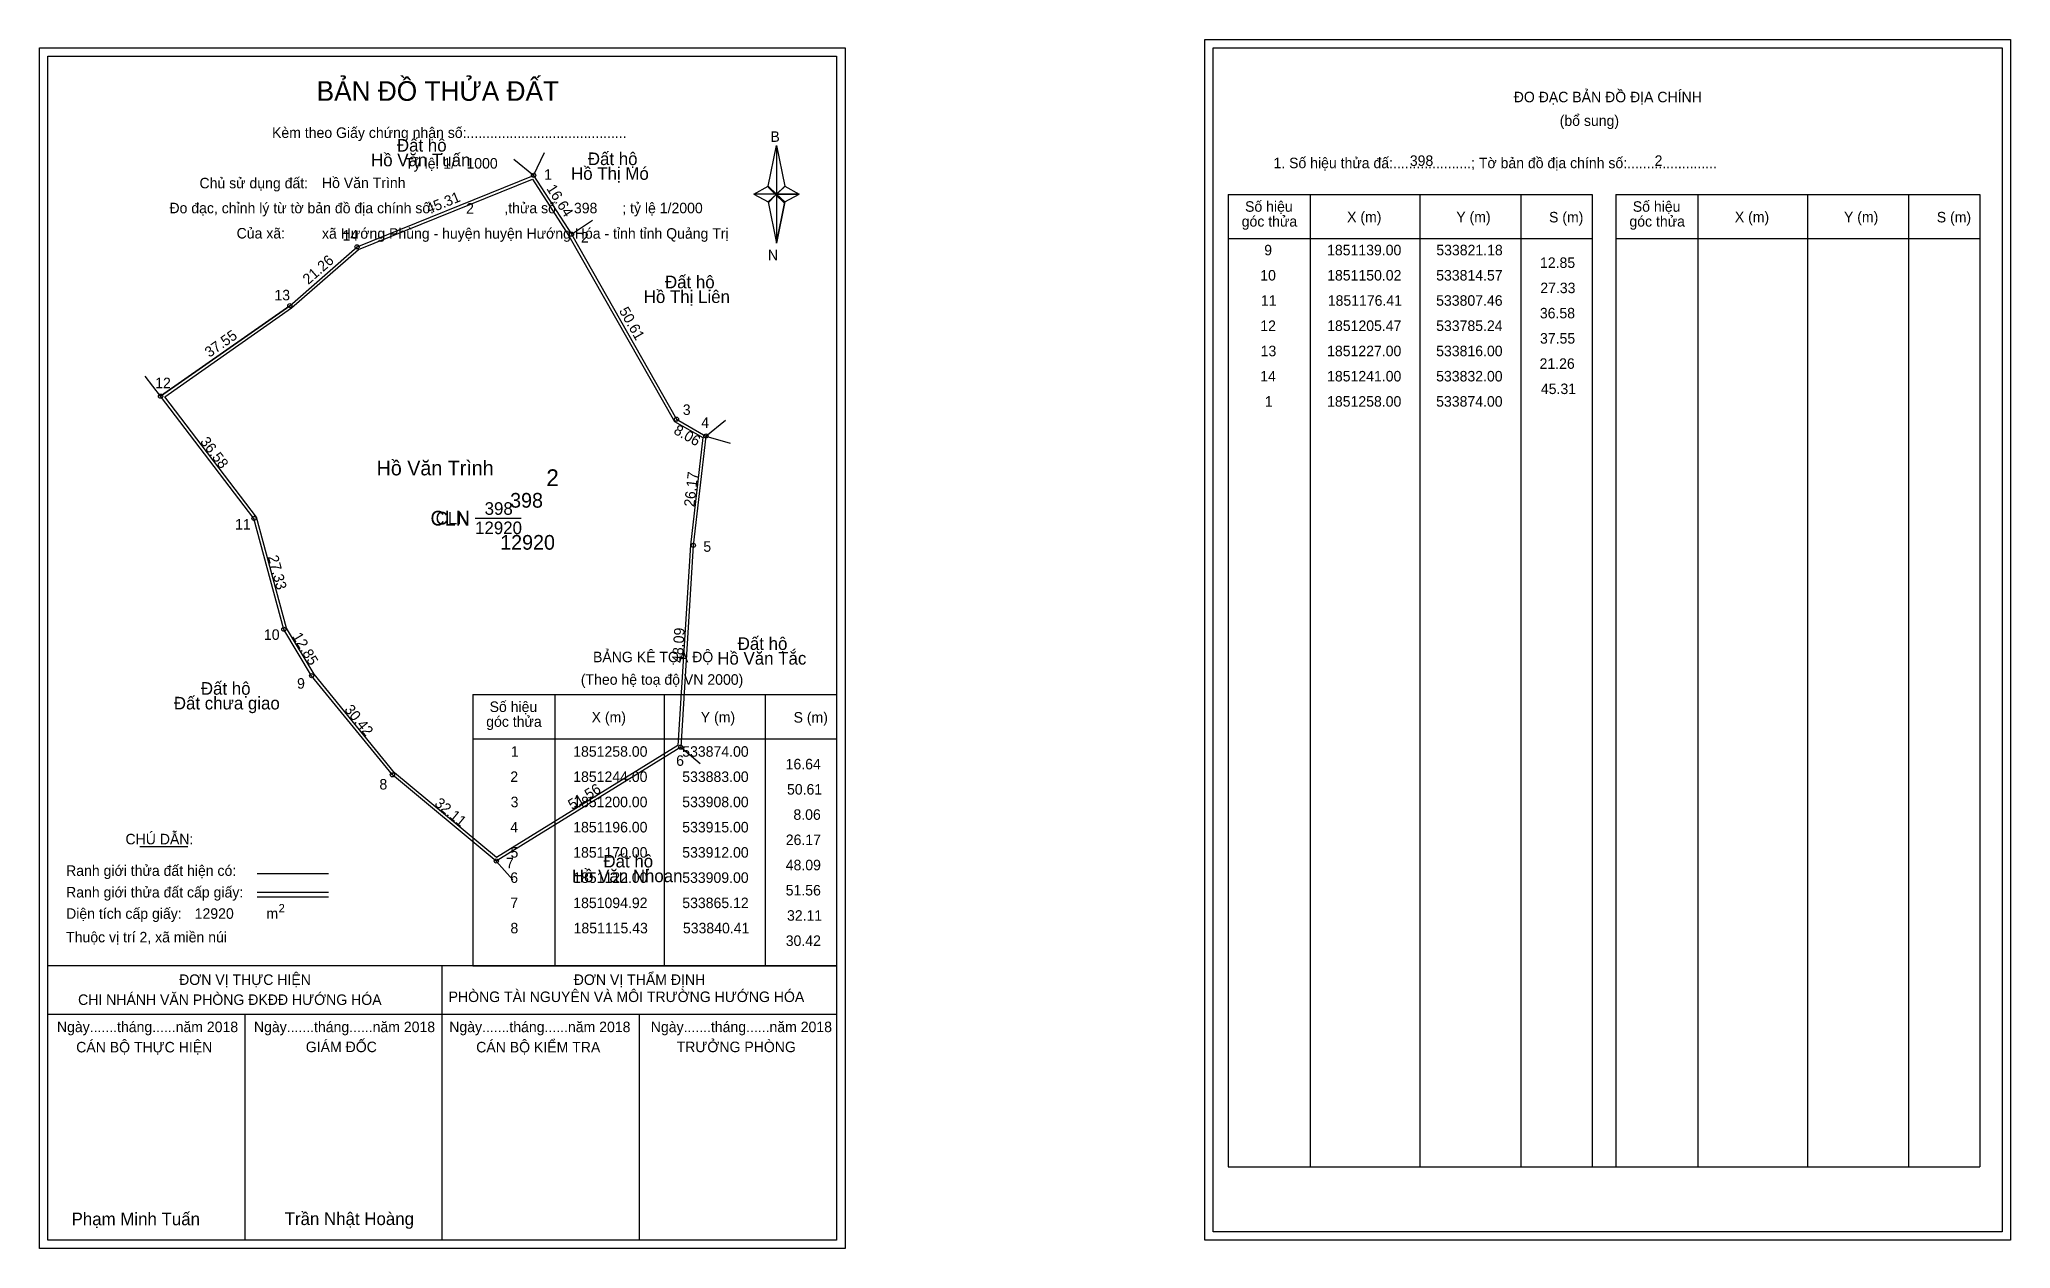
# Model space of a CAD drawing. Extents: x 533756 to 534225, y 1851003 to 1851290.
import ezdxf

# ---------------------------------------------------------------- set-up
doc = ezdxf.new("R2010")
doc.units = 0
for name, color, linetype in [('Level 1', 7, 'Continuous'), ('Level 10', 7, 'Continuous'), ('Level 11', 7, 'Continuous'), ('Level 13', 7, 'Continuous'), ('Level 2', 7, 'Continuous'), ('Level 27', 7, 'Continuous'), ('Level 3', 7, 'Continuous'), ('Level 36', 7, 'Continuous'), ('Level 4', 7, 'Continuous'), ('Level 49', 7, 'Continuous'), ('Level 5', 7, 'Continuous'), ('Level 53', 7, 'Continuous'), ('Level 55', 7, 'Continuous'), ('Level 6', 7, 'Continuous'), ('Level 63', 7, 'Continuous'), ('Level 7', 7, 'Continuous'), ('Level 9', 7, 'Continuous')]:
    doc.layers.add(name, color=color, linetype=linetype)

msp = doc.modelspace()

# ---------------------------------------------------------------- linework, layer by layer
at = {"layer": 'Level 1'}
for p, q in [((533758.42, 1851286.32), (533758.42, 1851286.32)), ((534035.74, 1851288.32), (534035.74, 1851288.32)), ((533929.84, 1851255.44), (533931.81, 1851265.08)), ((533931.81, 1851265.08), (533931.81, 1851253.56)), ((533931.81, 1851265.08), (533933.77, 1851255.44)), ((533926.39, 1851253.56), (533929.84, 1851255.44)), ((533929.84, 1851255.44), (533931.81, 1851253.56)), ((533931.66, 1851253.34), (533929.84, 1851255.22)), ((533931.81, 1851253.56), (533929.84, 1851251.72)), ((533931.66, 1851253.34), (533929.84, 1851251.5)), ((533929.84, 1851251.5), (533931.66, 1851253.34)), ((533933.63, 1851255.22), (533931.66, 1851253.34)), ((533931.66, 1851253.34), (533933.63, 1851255.22)), ((533933.63, 1851251.5), (533931.66, 1851253.34)), ((533933.77, 1851255.44), (533931.81, 1851253.56)), ((533931.81, 1851253.56), (533931.81, 1851241.86)), ((533931.81, 1851253.56), (533937.22, 1851253.56)), ((533931.81, 1851253.56), (533933.77, 1851251.72)), ((533933.77, 1851251.72), (533937.22, 1851253.56)), ((534039.27, 1851253.47), (534125.87, 1851253.47)), ((534058.86, 1851022.2), (534058.86, 1851253.47)), ((534084.93, 1851022.2), (534084.93, 1851253.47)), ((534108.91, 1851253.47), (534108.91, 1851022.2)), ((534125.87, 1851253.47), (534125.87, 1851022.2)), ((534131.53, 1851253.47), (534218.13, 1851253.47)), ((534151.12, 1851022.2), (534151.12, 1851253.47)), ((534177.19, 1851022.2), (534177.19, 1851253.47)), ((534201.16, 1851253.47), (534201.16, 1851022.2)), ((534218.13, 1851253.47), (534218.13, 1851022.2)), ((533929.84, 1851251.72), (533931.81, 1851241.86)), ((533933.77, 1851251.72), (533931.81, 1851241.86)), ((534039.27, 1851242.94), (534125.87, 1851242.94)), ((534131.53, 1851242.94), (534218.13, 1851242.94)), ((533859.51, 1851134.5), (533946.11, 1851134.5)), ((533879.1, 1851069.97), (533879.1, 1851134.5)), ((533905.17, 1851069.97), (533905.17, 1851134.5)), ((533929.14, 1851134.5), (533929.14, 1851069.97)), ((533859.51, 1851123.97), (533946.11, 1851123.97)), ((533780.33, 1851098.39), (533791.74, 1851098.39)), ((533808.2, 1851091.98), (533825.21, 1851091.98)), ((533808.2, 1851087.54), (533825.21, 1851087.54)), ((533808.2, 1851086.44), (533825.21, 1851086.44)), ((533865.24, 1851069.97), (533758.41, 1851069.97)), ((533946.11, 1851069.97), (533841.27, 1851069.97)), ((533852.26, 1851004.75), (533852.26, 1851069.97)), ((533859.51, 1851069.97), (533946.11, 1851069.97)), ((533946.11, 1851058.42), (533758.41, 1851058.42)), ((533805.34, 1851004.75), (533805.34, 1851058.42)), ((533899.19, 1851004.75), (533899.19, 1851058.42)), ((534039.27, 1851022.2), (534218.13, 1851022.2)), ((533946.11, 1851004.75), (533946.11, 1851004.75)), ((534223.44, 1851006.75), (534223.44, 1851006.75))]:
    msp.add_line(p, q, dxfattribs=at)
for points in [[(533929.84, 1851255.44), (533931.81, 1851265.08), (533931.81, 1851253.56)], [(533926.39, 1851253.56), (533929.84, 1851251.72), (533931.81, 1851253.56)], [(533931.81, 1851253.56), (533933.77, 1851255.44), (533937.22, 1851253.56)], [(533931.81, 1851253.56), (533931.81, 1851241.86), (533933.77, 1851251.72)]]:
    msp.add_lwpolyline(points, close=True, dxfattribs=at)
at = {"layer": 'Level 10'}
for p, q in [((533816, 1851227), (533785.24, 1851205.47)), ((533814.57, 1851150.02), (533807.46, 1851176.41))]:
    msp.add_line(p, q, dxfattribs=at)
for points in [[(533874, 1851258), (533883, 1851244), (533908, 1851200), (533915, 1851196), (533912, 1851170), (533909, 1851122), (533865.12, 1851094.92), (533840.41, 1851115.43), (533821.18, 1851139), (533814.57, 1851150.02), (533807.46, 1851176.41), (533785.24, 1851205.47), (533816, 1851227), (533832, 1851241)], [(533873.72, 1851257.13), (533882.4, 1851243.64), (533907.49, 1851199.49), (533914.25, 1851195.62), (533911.3, 1851170.06), (533908.32, 1851122.41), (533865.18, 1851095.78), (533840.91, 1851115.93), (533821.75, 1851139.4), (533815.22, 1851150.3), (533808.1, 1851176.73), (533786.24, 1851205.32), (533816.43, 1851226.45), (533832.37, 1851240.4)]]:
    msp.add_lwpolyline(points, close=True, dxfattribs=at)
at = {"layer": 'Level 11'}
for centre in [(533874, 1851258), (533874, 1851258), (533883, 1851244), (533832, 1851241), (533816, 1851227), (533785.24, 1851205.47), (533908, 1851200), (533915, 1851196), (533807.46, 1851176.41), (533912, 1851170), (533814.57, 1851150.02), (533821.18, 1851139), (533909, 1851122), (533840.41, 1851115.43), (533865.12, 1851094.92)]:
    msp.add_circle(centre, 0.5, dxfattribs=at)
at = {"layer": 'Level 27'}
for p, q in [((533874, 1851258), (533876.58, 1851263.41)), ((533874, 1851258), (533869.33, 1851261.77)), ((533883, 1851244), (533887.99, 1851247.33)), ((533785.24, 1851205.47), (533781.59, 1851210.24)), ((533915, 1851196), (533919.67, 1851199.77)), ((533915, 1851196), (533920.75, 1851194.3)), ((533909, 1851122), (533913.6, 1851118.15)), ((533865.12, 1851094.92), (533869.09, 1851090.42))]:
    msp.add_line(p, q, dxfattribs=at)
at = {"layer": 'Level 3'}
for p, q in [((534039.27, 1851253.47), (534039.27, 1851022.2)), ((534131.53, 1851253.47), (534131.53, 1851022.2)), ((533859.51, 1851134.5), (533859.51, 1851069.97))]:
    msp.add_line(p, q, dxfattribs=at)
at = {"layer": 'Level 63'}
for points in [[(534033.74, 1851290.32), (534225.44, 1851290.32), (534225.44, 1851004.75), (534033.74, 1851004.75)], [(533756.41, 1851288.32), (533948.11, 1851288.32), (533948.11, 1851002.75), (533756.41, 1851002.75)], [(533758.41, 1851286.32), (533946.11, 1851286.32), (533946.11, 1851004.75), (533758.41, 1851004.75)], [(534035.74, 1851288.32), (534223.44, 1851288.32), (534223.44, 1851006.75), (534035.74, 1851006.75)]]:
    msp.add_lwpolyline(points, close=True, dxfattribs=at)
at = {"layer": 'Level 9'}
msp.add_line((533860.08, 1851176.46), (533871.01, 1851176.46), dxfattribs=at)

# ---------------------------------------------------------------- texts
at = {"layer": 'Level 1'}
for s, height, p in [('BẢN ĐỒ THỬA ĐẤT', 4.6657, (533822.38, 1851275.73)), ('ĐO ĐẠC BẢN ĐỒ ĐỊA CHÍNH', 2.5, (534107.22, 1851275.38)), ('(bổ sung)', 2.5, (534118.16, 1851269.76)), ('Kèm theo Giấy chứng nhận số:.........................................', 2.5, (533811.76, 1851266.9)), ('B', 2.5, (533930.35, 1851265.96)), ('1. Số hiệu thửa đấ:....................; Tờ bản đồ địa chính số:.......................', 2.5, (534050.05, 1851259.7)), ('Chủ sử dụng đất:', 2.5, (533794.5, 1851254.91)), ('Đo đạc, chỉnh lý từ tờ bản đồ địa chính số:                  ,thửa số                 ; tỷ lệ 1/2000', 2.5, (533787.35, 1851248.98)), ('góc thửa', 2.5, (534042.49, 1851245.81)), ('Số hiệu', 2.5, (534043.29, 1851249.34)), ('X (m)', 2.5, (534067.57, 1851246.86)), ('Y (m)', 2.5, (534093.55, 1851246.86)), ('S (m)', 2.5, (534115.62, 1851246.81)), ('góc thửa', 2.5, (534134.75, 1851245.81)), ('Số hiệu', 2.5, (534135.55, 1851249.34)), ('X (m)', 2.5, (534159.83, 1851246.86)), ('Y (m)', 2.5, (534185.8, 1851246.86)), ('S (m)', 2.5, (534207.88, 1851246.81)), ('Của xã:', 2.5, (533803.34, 1851242.98)), ('N', 2.5, (533929.75, 1851237.79)), ('BẢNG KÊ TỌA ĐỘ', 2.5, (533888.14, 1851142.2)), ('(Theo hệ toạ độ VN 2000)', 2.5, (533885.24, 1851136.84)), ('Số hiệu', 2.5, (533863.53, 1851130.36)), ('góc thửa', 2.5, (533862.73, 1851126.83)), ('X (m)', 2.5, (533887.81, 1851127.89)), ('Y (m)', 2.5, (533913.78, 1851127.89)), ('S (m)', 2.5, (533935.86, 1851127.84)), ('CHÚ DẪN:', 2.5, (533776.89, 1851098.89)), ('Ranh giới thửa đất hiện có:', 2.5, (533762.76, 1851091.39)), ('Ranh giới thửa đất cấp giấy:', 2.5, (533762.76, 1851086.25)), ('Diện tích cấp giấy:', 2.5, (533762.76, 1851081.17)), ('2', 2, (533813.32, 1851082.7)), ('m', 2.5, (533810.42, 1851081.19)), ('Thuộc vị trí 2, xã miền núi', 2.5, (533762.76, 1851075.57)), ('ĐƠN VỊ THỰC HIỆN', 2.5, (533789.65, 1851065.45)), ('ĐƠN VỊ THẨM ĐỊNH', 2.5, (533883.55, 1851065.45)), ('CHI NHÁNH VĂN PHÒNG ĐKĐĐ HƯỚNG HÓA', 2.5, (533765.61, 1851060.69)), ('PHÒNG TÀI NGUYÊN VÀ MÔI TRƯỜNG HƯỚNG HÓA', 2.5, (533853.78, 1851061.38)), ('Ngày.......tháng......năm 2018', 2.5, (533760.58, 1851054.22)), ('Ngày.......tháng......năm 2018', 2.5, (533807.45, 1851054.22)), ('Ngày.......tháng......năm 2018', 2.5, (533853.93, 1851054.22)), ('Ngày.......tháng......năm 2018', 2.5, (533901.89, 1851054.22)), ('CÁN BỘ THỰC HIỆN', 2.5, (533765.16, 1851049.4)), ('GIÁM ĐỐC', 2.5, (533819.8, 1851049.46)), ('CÁN BỘ KIỂM TRA', 2.5, (533860.34, 1851049.4)), ('TRƯỞNG PHÒNG', 2.5, (533908.03, 1851049.46)), ('Phạm Minh Tuấn', 3, (533764.07, 1851008.29)), ('Trần Nhật Hoàng', 3, (533814.77, 1851008.34))]:
    msp.add_text(s, height=height, dxfattribs=at).set_placement(p)
at = {"layer": 'Level 11'}
msp.add_text('Tỷ lệ: 1/', height=2.5, dxfattribs=at).set_placement((533843.42, 1851259.59))
at = {"layer": 'Level 13'}
for s, p in [('CLN', (533850.69, 1851174.96)), ('398', (533862.35, 1851177.26)), ('12920', (533860.08, 1851172.66))]:
    msp.add_text(s, height=3, dxfattribs=at).set_placement(p)
at = {"layer": 'Level 2'}
msp.add_text('Hồ Văn Trình', height=3.5, dxfattribs=at).set_placement((533836.66, 1851186.64))
at = {"layer": 'Level 3'}
msp.add_text('CLN', height=3.5, dxfattribs=at).set_placement((533849.46, 1851174.71))
at = {"layer": 'Level 36'}
for s, p in [('Đất hộ', (533841.48, 1851263.65)), ('Hồ Văn Tuấn', (533835.32, 1851260.15)), ('Đất hộ', (533886.91, 1851260.44)), ('Hồ Thị Mó', (533882.91, 1851256.94)), ('Đất hộ', (533905.26, 1851231.14)), ('Hồ Thị Liên', (533900.21, 1851227.64)), ('Hồ Văn Tắc', (533917.71, 1851141.63)), ('Đất hộ', (533922.57, 1851145.13)), ('Đất hộ', (533794.83, 1851134.47)), ('Đất chưa giao', (533788.4, 1851130.97)), ('Hồ Văn Nhoan', (533883.11, 1851089.89)), ('Đất hộ', (533890.62, 1851093.39))]:
    msp.add_text(s, height=3, dxfattribs=at).set_placement(p)
at = {"layer": 'Level 4'}
msp.add_text('398', height=3.5, dxfattribs=at).set_placement((533868.42, 1851178.96))
at = {"layer": 'Level 49'}
for s, rotation, p in [('45.31', 22.0362, (533849.06, 1851248.77)), ('16.64', 302.7352, (533876.96, 1851254.87)), ('21.26', 41.1859, (533820.4, 1851231.91)), ('50.61', 299.6045, (533894.25, 1851225.81)), ('37.55', 34.9895, (533796.86, 1851214.58)), ('8.06', 330.2551, (533907.12, 1851196.7)), ('36.58', 307.4024, (533794.53, 1851194.64)), ('26.17', 83.4181, (533912.24, 1851179.05)), ('27.33', 285.0786, (533810.75, 1851167.29)), ('48.09', 86.4237, (533909.45, 1851141.98)), ('12.85', 300.9561, (533816.49, 1851148.38)), ('30.42', 309.2099, (533828.84, 1851130.88)), ('51.56', 31.6803, (533883.16, 1851107)), ('32.11', 320.3064, (533850.25, 1851108.3))]:
    msp.add_text(s, height=2.5, rotation=rotation, dxfattribs=at).set_placement(p)
at = {"layer": 'Level 5'}
msp.add_text('12920', height=3.5, dxfattribs=at).set_placement((533866.06, 1851168.96))
at = {"layer": 'Level 53'}
for s, p in [('9', (534047.85, 1851238.98)), ('1851139.00', (534062.81, 1851238.98)), ('533821.18', (534088.8, 1851238.98)), ('12.85', (534113.47, 1851235.98)), ('10', (534046.91, 1851232.98)), ('1851150.02', (534062.83, 1851232.98)), ('533814.57', (534088.77, 1851232.98)), ('11', (534047.07, 1851226.98)), ('1851176.41', (534062.97, 1851226.98)), ('533807.46', (534088.76, 1851226.98)), ('27.33', (534113.54, 1851229.98)), ('36.58', (534113.44, 1851223.98)), ('12', (534046.92, 1851220.98)), ('1851205.47', (534062.83, 1851220.98)), ('533785.24', (534088.76, 1851220.98)), ('37.55', (534113.47, 1851217.98)), ('13', (534047, 1851214.98)), ('1851227.00', (534062.81, 1851214.98)), ('533816.00', (534088.76, 1851214.98)), ('14', (534046.91, 1851208.98)), ('1851241.00', (534062.81, 1851208.98)), ('533832.00', (534088.76, 1851208.98)), ('21.26', (534113.37, 1851211.98)), ('45.31', (534113.68, 1851205.98)), ('1', (534047.99, 1851202.98)), ('1851258.00', (534062.81, 1851202.98)), ('533874.00', (534088.76, 1851202.98)), ('1', (533868.61, 1851119.72)), ('1851258.00', (533883.43, 1851119.72)), ('533874.00', (533909.37, 1851119.72)), ('16.64', (533933.97, 1851116.72)), ('2', (533868.46, 1851113.72)), ('1851244.00', (533883.43, 1851113.72)), ('533883.00', (533909.37, 1851113.72)), ('50.61', (533934.3, 1851110.72)), ('3', (533868.54, 1851107.72)), ('1851200.00', (533883.43, 1851107.72)), ('533908.00', (533909.37, 1851107.72)), ('8.06', (533935.83, 1851104.72)), ('4', (533868.45, 1851101.72)), ('1851196.00', (533883.43, 1851101.72)), ('533915.00', (533909.37, 1851101.72)), ('5', (533868.5, 1851095.72)), ('1851170.00', (533883.43, 1851095.72)), ('533912.00', (533909.37, 1851095.72)), ('26.17', (533934.01, 1851098.72)), ('48.09', (533934, 1851092.72)), ('6', (533868.45, 1851089.72)), ('1851122.00', (533883.43, 1851089.72)), ('533909.00', (533909.37, 1851089.72)), ('51.56', (533933.99, 1851086.72)), ('7', (533868.46, 1851083.72)), ('1851094.92', (533883.44, 1851083.72)), ('533865.12', (533909.38, 1851083.72)), ('8', (533868.49, 1851077.72)), ('1851115.43', (533883.52, 1851077.72)), ('533840.41', (533909.53, 1851077.72)), ('32.11', (533934.3, 1851080.72)), ('30.42', (533934, 1851074.72))]:
    msp.add_text(s, height=2.5, dxfattribs=at).set_placement(p)
at = {"layer": 'Level 55'}
for s, height, p in [('390', 0.11, (533873.88, 1851257.89)), ('384', 0.11, (533873.88, 1851257.89)), ('390', 0.11, (533873.88, 1851257.89)), ('1', 0.4, (533873.89, 1851258)), ('2', 0.4, (533882.86, 1851244)), ('384', 0.11, (533882.88, 1851243.89)), ('387', 0.11, (533882.88, 1851243.89)), ('14', 0.4, (533831.71, 1851241)), ('390', 0.11, (533831.88, 1851240.89)), ('390', 0.11, (533831.88, 1851240.89)), ('13', 0.4, (533815.73, 1851227)), ('390', 0.11, (533815.88, 1851226.89)), ('390', 0.11, (533815.88, 1851226.89)), ('12', 0.4, (533784.96, 1851205.47)), ('390', 0.11, (533785.12, 1851205.36)), ('390', 0.11, (533785.12, 1851205.36)), ('0', 0.11, (533785.2, 1851205.36)), ('0', 0.11, (533785.2, 1851205.36)), ('387', 0.11, (533907.88, 1851199.89)), ('3', 0.4, (533907.88, 1851200)), ('4', 0.4, (533914.86, 1851196)), ('387', 0.11, (533914.88, 1851195.89)), ('401', 0.11, (533914.89, 1851195.89)), ('11', 0.4, (533807.2, 1851176.41)), ('0', 0.11, (533807.42, 1851176.3)), ('0', 0.11, (533807.42, 1851176.3)), ('5', 0.4, (533911.87, 1851170)), ('401', 0.11, (533911.89, 1851169.89)), ('10', 0.4, (533814.29, 1851150.02)), ('0', 0.11, (533814.53, 1851149.91)), ('0', 0.11, (533814.53, 1851149.91)), ('9', 0.4, (533821.04, 1851139)), ('0', 0.11, (533821.14, 1851138.89)), ('0', 0.11, (533821.14, 1851138.89)), ('410', 0.11, (533908.88, 1851121.89)), ('6', 0.4, (533908.86, 1851122)), ('401', 0.11, (533908.89, 1851121.89)), ('8', 0.4, (533840.28, 1851115.43)), ('0', 0.11, (533840.37, 1851115.32)), ('0', 0.11, (533840.37, 1851115.32)), ('410', 0.11, (533865, 1851094.81)), ('7', 0.4, (533864.99, 1851094.92)), ('0', 0.11, (533865.08, 1851094.81)), ('0', 0.11, (533865.08, 1851094.81))]:
    msp.add_text(s, height=height, dxfattribs=at).set_placement(p)
at = {"layer": 'Level 6'}
for s, p in [('1000', (533858.02, 1851259.61)), ('398', (534082.5, 1851260.24)), ('2', (534140.74, 1851260.26)), ('Hồ Văn Trình', (533823.64, 1851254.97)), ('2', (533857.94, 1851248.89)), ('398', (533883.6, 1851248.97)), ('xã Hướng Phùng - huyện huyện Hướng Hóa - tỉnh tỉnh Quảng Trị', (533823.65, 1851242.93)), ('12920', (533793.36, 1851081.18))]:
    msp.add_text(s, height=2.5, dxfattribs=at).set_placement(p)
at = {"layer": 'Level 7'}
msp.add_text('2', height=4, dxfattribs=at).set_placement((533877.03, 1851184.08))
at = {"layer": 'Level 9'}
for s, p in [('1', (533876.5, 1851256.95)), ('14', (533828.54, 1851242.48)), ('2', (533885.27, 1851242.01)), ('13', (533812.33, 1851228.27)), ('12', (533783.96, 1851207.38)), ('3', (533909.5, 1851201.01)), ('4', (533913.88, 1851197.94)), ('11', (533802.97, 1851173.75)), ('5', (533914.39, 1851168.47)), ('10', (533809.84, 1851147.52)), ('9', (533817.72, 1851135.91)), ('6', (533907.92, 1851117.56)), ('8', (533837.32, 1851111.93)), ('7', (533867.44, 1851093.2))]:
    msp.add_text(s, height=2.5, dxfattribs=at).set_placement(p)

doc.saveas('drawing.dxf')
